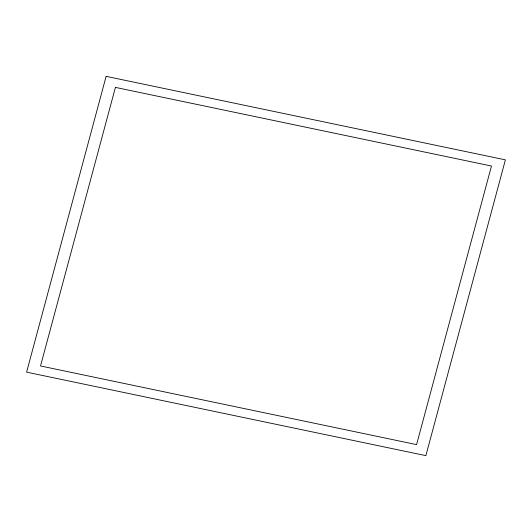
<?xml version="1.0" encoding="UTF-8"?>
<svg xmlns="http://www.w3.org/2000/svg" width="532" height="532" viewBox="0 0 532 532"><rect width="100%" height="100%" fill="white"/><g stroke="black" fill="none" stroke-linecap="round" stroke-linejoin="round"><path stroke-width="0.8" d="M106.127 76.355L26.6 372.147L425.873 455.645L505.4 159.853L106.127 76.355M115.424 87.388L40.525 365.969L416.576 444.612L491.475 166.031L115.424 87.388"/></g></svg>
